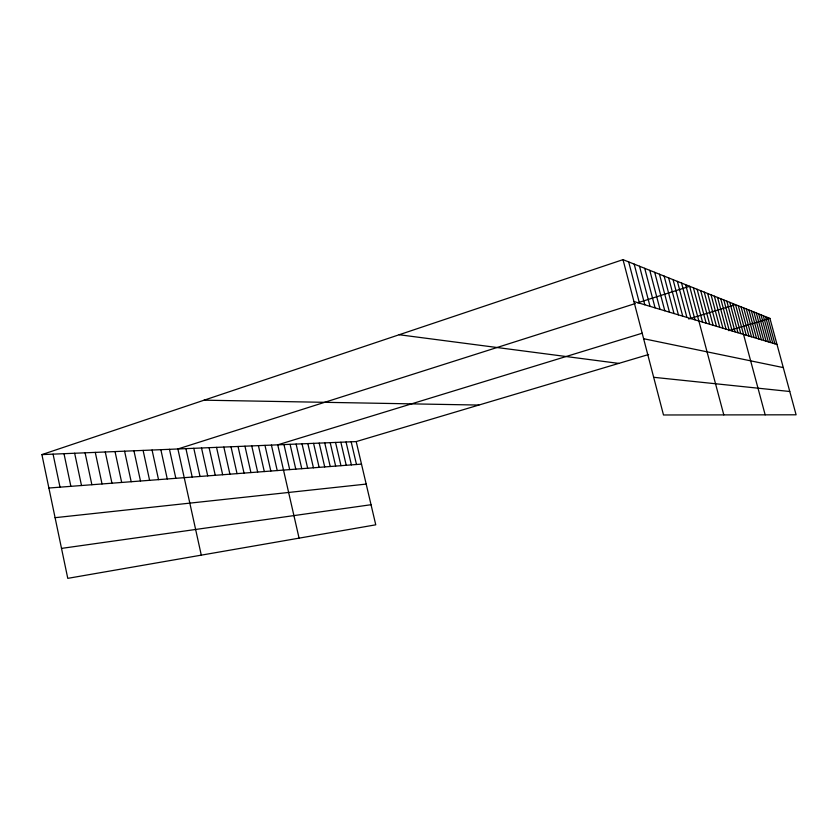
<?xml version="1.0" encoding="UTF-8"?>
<svg xmlns="http://www.w3.org/2000/svg" width="838" height="838" viewBox="0 0 838 838"><rect width="100%" height="100%" fill="white"/><g stroke="black" fill="none" stroke-linecap="round" stroke-linejoin="round"><path stroke-width="1.26" d="M41.9 454.605L356.202 441.584L375.759 524.818L67.773 578.356L41.9 454.605L623.011 259.644L769.923 318.388L796.1 414.8L663.497 414.978L623.011 259.644M635.319 303.555L177.897 448.969L201.288 555.144M637.697 302.801L689.643 286.292L723.802 414.894M642.18 333.22L277.745 444.831L299.072 538.143M688.7 318.974L735.534 304.634L765.167 414.841M356.202 441.584L648.643 354.505M728.746 330.654L769.923 318.388M61.509 548.398L371.035 504.717M55.088 517.685L366.196 484.081M48.887 488.02L361.503 464.116M204.105 400.176L478.865 405.058M653.682 377.299L789.773 391.493M399.181 334.739L618.769 363.399M643.626 338.72L783.279 367.589M633.926 301.512L777.004 344.46M767.755 317.518L774.899 343.831M765.544 316.638L772.751 343.182M763.303 315.737L770.562 342.533M761.009 314.826L768.331 341.862M758.673 313.894L766.058 341.181M756.295 312.941L763.753 340.49M753.875 311.966L761.396 339.778M751.403 310.982L758.987 339.055M748.889 309.976L756.536 338.322M746.323 308.95L754.043 337.567M743.704 307.902L751.497 336.803M741.033 306.834L748.9 336.028M738.309 305.744L746.249 335.231M732.695 303.503L740.782 333.587M729.793 302.34L737.964 332.738M726.839 301.156L735.083 331.879M723.823 299.952L732.14 331M720.732 298.716L729.133 330.088M717.579 297.459L726.064 329.177M714.353 296.17L722.932 328.234M711.064 294.85L719.727 327.27M707.691 293.499L716.448 326.286M704.245 292.127L713.086 325.28M700.725 290.713L709.66 324.243M697.122 289.278L706.141 323.185M693.424 287.801L702.548 322.106M685.662 284.69L694.985 319.844M681.566 283.055L690.994 318.639M677.376 281.379L686.909 317.413M673.071 279.662L682.719 316.156M668.651 277.891L678.413 314.868M664.125 276.079L674.003 313.538M659.464 274.215L669.457 312.176M654.688 272.308L664.806 310.783M649.775 270.339L660.009 309.337M644.715 268.317L655.086 307.86M639.52 266.243L650.026 306.341M634.177 264.106L644.81 304.781M628.678 261.906L639.446 303.167M351.164 441.794L356.485 464.503M346.042 442.003L351.405 464.891M340.846 442.223L346.23 465.279M335.556 442.443L340.982 465.687M330.193 442.663L335.65 466.096M324.735 442.893L330.224 466.504M319.194 443.113L324.715 466.934M313.569 443.354L319.121 467.353M307.839 443.585L313.433 467.793M302.026 443.826L307.651 468.233M296.107 444.077L301.764 468.683M290.084 444.329L295.783 469.144M283.967 444.58L289.697 469.605M271.418 445.093L277.221 470.558M264.976 445.366L270.821 471.05M258.418 445.638L264.295 471.553M251.746 445.91L257.664 472.056M244.958 446.193L250.918 472.569M238.044 446.476L244.036 473.103M231.005 446.769L237.039 473.638M223.84 447.063L229.916 474.182M216.539 447.366L222.657 474.737M209.102 447.681L215.251 475.303M201.518 447.995L207.719 475.879M193.798 448.309L200.031 476.466M185.921 448.634L192.206 477.063M169.465 449.315L175.833 478.309M160.854 449.671L167.265 478.969M152.066 450.037L158.529 479.64M143.099 450.415L149.604 480.321M133.944 450.792L140.491 481.012M124.59 451.179L131.189 481.724M115.036 451.577L121.678 482.458M105.274 451.975L111.957 483.201M95.291 452.394L102.027 483.955M85.088 452.813L91.876 484.731M74.655 453.243L81.496 485.527M63.992 453.683L70.874 486.344M53.066 454.144L60.011 487.171"/></g></svg>
